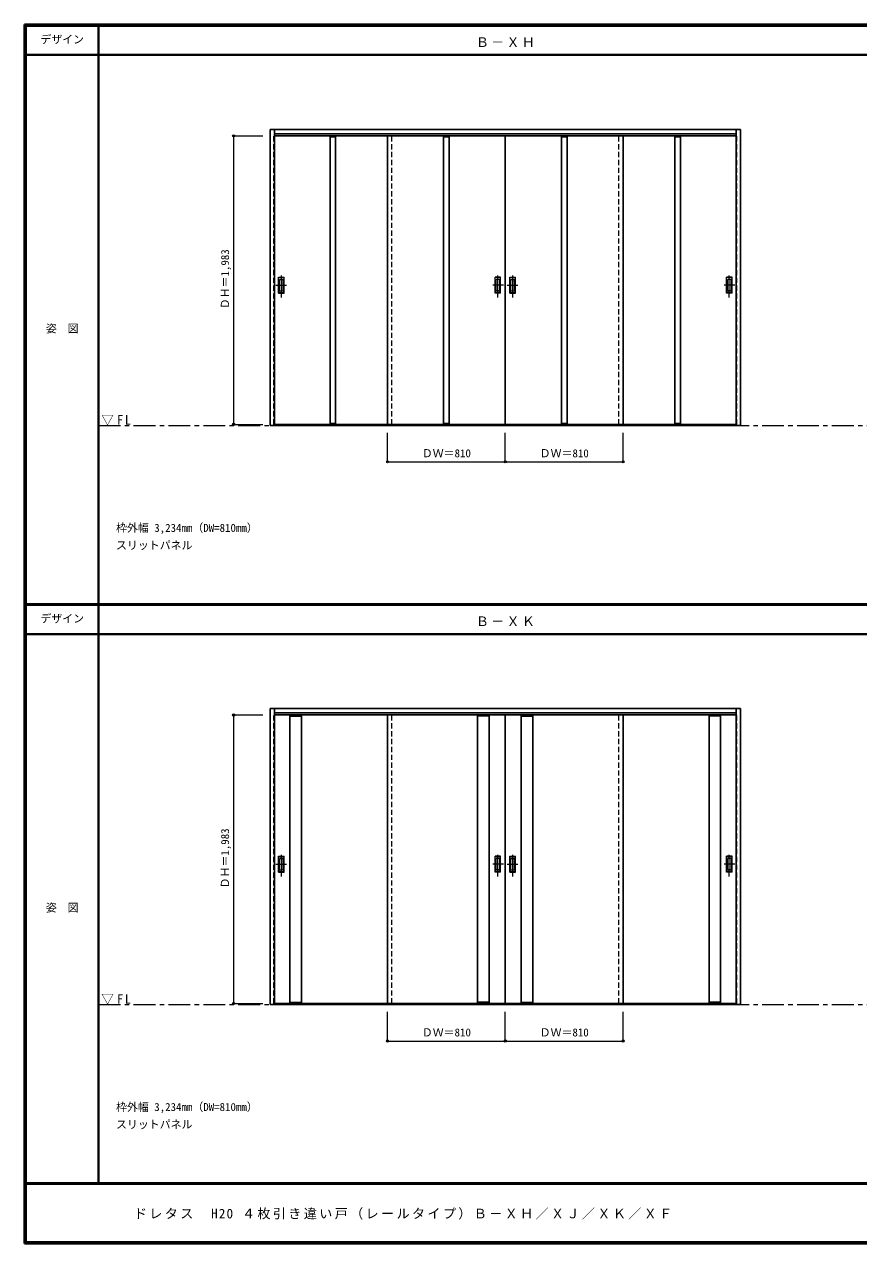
# Model space of a CAD drawing. Units: millimetres, scale not verified. Extents: x -6000 to 5700, y -4307 to 4260.
# Drawn here: x -6000 to -267, y -4205 to 4175 of the extents above; entities that cross this region are included whole.
import ezdxf
from ezdxf.enums import TextEntityAlignment as Align

# ---------------------------------------------------------------- set-up
doc = ezdxf.new("R2010")
doc.units = ezdxf.units.MM
doc.header["$LTSCALE"] = 30
doc.header["$PDMODE"] = 32
doc.header["$PDSIZE"] = 15
doc.linetypes.add('CHAIN1', pattern=[8, 5, -1, 1, -1])
doc.linetypes.add('DASHED1', pattern=[1.8, 1.2, -0.6])
for name, color, linetype, lineweight in [('0-1_通り芯', 7, 'CHAIN1', 18), ('0-2_扉', 3, 'Continuous', 25), ('0-3_仕上げ', 3, 'Continuous', 25), ('0-4_枠', 3, 'Continuous', 25), ('0-6_引手', 7, 'Continuous', 18), ('0-B_寸法', 7, 'Continuous', 9), ('F-1_枠', 6, 'Continuous', 40)]:
    doc.layers.add(name, color=color, linetype=linetype, lineweight=lineweight)
doc.layers.add('0-A_文字', color=7, linetype='Continuous')
doc.layers.add('F-A_文字', color=7, linetype='Continuous')
doc.styles.add('ＭＳ ゴシック', font='')
doc.styles.get('ＭＳ ゴシック').set_extended_font_data('MS Gothic')

msp = doc.modelspace()

# ---------------------------------------------------------------- linework, layer by layer
at = {"layer": '0-1_通り芯'}
for p, q in [((-5490, 1418), (5690, 1418)), ((-5490, -2562.5), (5690, -2562.5))]:
    msp.add_line(p, q, dxfattribs=at)
at = {"layer": '0-2_扉', "color": 4, "linetype": 'DASHED1', "lineweight": 9}
for p, q in [((-4285, 1426), (-4285, 3409)), ((-4282, 3409), (-4285, 3409)), ((-3475, 1426), (-3475, 3409)), ((-1915, 1426), (-1915, 3409)), ((-1108, 3409), (-1105, 3409)), ((-1105, 1426), (-1105, 3409)), ((-4282, 1426), (-4285, 1426)), ((-1105, 1426), (-1108, 1426)), ((-4285, -2554.5), (-4285, -571.5)), ((-4282, -571.5), (-4285, -571.5)), ((-3475, -2554.5), (-3475, -571.5)), ((-1915, -2554.5), (-1915, -571.5)), ((-1108, -571.5), (-1105, -571.5)), ((-1105, -2554.5), (-1105, -571.5)), ((-4282, -2554.5), (-4285, -2554.5)), ((-1108, -2554.5), (-1105, -2554.5))]:
    msp.add_line(p, q, dxfattribs=at)
at = {"layer": '0-2_扉'}
for p, q in [((-3475, 3409), (-4282, 3409)), ((-3899, 1426), (-3899, 3409)), ((-3861, 1426), (-3861, 3409)), ((-3505, 1426), (-3505, 3409)), ((-3505, 3409), (-2695, 3409)), ((-3119, 1426), (-3119, 3409)), ((-3081, 1426), (-3081, 3409)), ((-1885, 3409), (-2695, 3409)), ((-2309, 1426), (-2309, 3409)), ((-2271, 1426), (-2271, 3409)), ((-1915, 3409), (-1108, 3409)), ((-1885, 1426), (-1885, 3409)), ((-1529, 1426), (-1529, 3409)), ((-1491, 1426), (-1491, 3409)), ((-3475, 1426), (-4282, 1426)), ((-3505, 1426), (-2695, 1426)), ((-1915, 1426), (-1108, 1426)), ((-3505, 1418), (-3475, 1418)), ((-1915, 1418), (-1885, 1418)), ((-3475, -571.5), (-4282, -571.5)), ((-3505, -2554.5), (-3505, -571.5)), ((-3505, -571.5), (-2695, -571.5)), ((-1885, -571.5), (-2695, -571.5)), ((-1915, -571.5), (-1108, -571.5)), ((-1885, -2554.5), (-1885, -571.5)), ((-3475, -2554.5), (-4282, -2554.5)), ((-3505, -2554.5), (-2695, -2554.5)), ((-3505, -2562.5), (-3475, -2562.5)), ((-1885, -2554.5), (-2695, -2554.5)), ((-1915, -2554.5), (-1108, -2554.5)), ((-1915, -2562.5), (-1885, -2562.5))]:
    msp.add_line(p, q, dxfattribs=at)
at = {"layer": '0-2_扉', "color": 7, "lineweight": 18}
for p, q in [((-3899, 3401), (-3861, 3401)), ((-3119, 3401), (-3081, 3401)), ((-2309, 3401), (-2271, 3401)), ((-1529, 3401), (-1491, 3401)), ((-3899, 1434), (-3861, 1434)), ((-3119, 1434), (-3081, 1434)), ((-2309, 1434), (-2271, 1434)), ((-1529, 1434), (-1491, 1434))]:
    msp.add_line(p, q, dxfattribs=at)
at = {"layer": '0-2_扉'}
msp.add_lwpolyline([(-1885, 1426), (-2695, 1426), (-2695, 3409)], dxfattribs=at)
at = {"layer": '0-3_仕上げ'}
for p, q in [((-4175, -2554.5), (-4175, -571.5)), ((-4095, -2554.5), (-4095, -571.5)), ((-2885, -2554.5), (-2885, -571.5)), ((-2805, -2554.5), (-2805, -571.5)), ((-2695, -2554.5), (-2695, -571.5)), ((-2585, -2554.5), (-2585, -571.5)), ((-2505, -2554.5), (-2505, -571.5)), ((-1295, -2554.5), (-1295, -571.5)), ((-1215, -2554.5), (-1215, -571.5))]:
    msp.add_line(p, q, dxfattribs=at)
at = {"layer": '0-3_仕上げ', "color": 7, "lineweight": 18}
for p, q in [((-4175, -579.5), (-4095, -579.5)), ((-2805, -579.5), (-2885, -579.5)), ((-2585, -579.5), (-2505, -579.5)), ((-1215, -579.5), (-1295, -579.5)), ((-4175, -2546.5), (-4095, -2546.5)), ((-2805, -2546.5), (-2885, -2546.5)), ((-2585, -2546.5), (-2505, -2546.5)), ((-1215, -2546.5), (-1295, -2546.5))]:
    msp.add_line(p, q, dxfattribs=at)
at = {"layer": '0-4_枠'}
for p, q in [((-4312, 1418), (-4312, 3453)), ((-4312, 3453), (-1078, 3453)), ((-4282, 1418), (-4282, 3453)), ((-1108, 1418), (-1108, 3453)), ((-1078, 1418), (-1078, 3453)), ((-4282, 3423), (-1108, 3423)), ((-4282, 1418), (-4312, 1418)), ((-1108, 1421), (-4282, 1421)), ((-1108, 1418), (-4282, 1418)), ((-1078, 1418), (-1108, 1418)), ((-4312, -2562.5), (-4312, -527.5)), ((-4312, -527.5), (-1078, -527.5)), ((-4282, -2562.5), (-4282, -527.5)), ((-4282, -557.5), (-1108, -557.5)), ((-1108, -2562.5), (-1108, -527.5)), ((-1078, -2562.5), (-1078, -527.5)), ((-4282, -2562.5), (-4312, -2562.5)), ((-1108, -2559.5), (-4282, -2559.5)), ((-1108, -2562.5), (-4282, -2562.5)), ((-1078, -2562.5), (-1108, -2562.5))]:
    msp.add_line(p, q, dxfattribs=at)
at = {"layer": '0-6_引手'}
for p, q in [((-4253, 2438.5), (-4215, 2438.5)), ((-4253, 2328.5), (-4253, 2438.5)), ((-4215, 2328.5), (-4215, 2438.5)), ((-2727, 2438.5), (-2765, 2438.5)), ((-2765, 2328.5), (-2765, 2438.5)), ((-2727, 2328.5), (-2727, 2438.5)), ((-2663, 2438.5), (-2625, 2438.5)), ((-2663, 2328.5), (-2663, 2438.5)), ((-2625, 2328.5), (-2625, 2438.5)), ((-1137, 2438.5), (-1175, 2438.5)), ((-1175, 2328.5), (-1175, 2438.5)), ((-1137, 2328.5), (-1137, 2438.5)), ((-4246.5, 2422.5), (-4221.5, 2422.5)), ((-4246.5, 2344.5), (-4246.5, 2422.5)), ((-4221.5, 2344.5), (-4221.5, 2422.5)), ((-2733.5, 2422.5), (-2758.5, 2422.5)), ((-2758.5, 2344.5), (-2758.5, 2422.5)), ((-2733.5, 2344.5), (-2733.5, 2422.5)), ((-2656.5, 2422.5), (-2631.5, 2422.5)), ((-2656.5, 2344.5), (-2656.5, 2422.5)), ((-2631.5, 2344.5), (-2631.5, 2422.5)), ((-1143.5, 2422.5), (-1168.5, 2422.5)), ((-1168.5, 2344.5), (-1168.5, 2422.5)), ((-1143.5, 2344.5), (-1143.5, 2422.5)), ((-4253, 2328.5), (-4215, 2328.5)), ((-4246.5, 2344.5), (-4221.5, 2344.5)), ((-2727, 2328.5), (-2765, 2328.5)), ((-2733.5, 2344.5), (-2758.5, 2344.5)), ((-2663, 2328.5), (-2625, 2328.5)), ((-2656.5, 2344.5), (-2631.5, 2344.5)), ((-1137, 2328.5), (-1175, 2328.5)), ((-1143.5, 2344.5), (-1168.5, 2344.5)), ((-4246.5, -1636), (-4246.5, -1558)), ((-4246.5, -1558), (-4221.5, -1558)), ((-4221.5, -1636), (-4221.5, -1558)), ((-4215, -1652), (-4215, -1542)), ((-2765, -1652), (-2765, -1542)), ((-2758.5, -1636), (-2758.5, -1558)), ((-2733.5, -1558), (-2758.5, -1558)), ((-2733.5, -1636), (-2733.5, -1558)), ((-2656.5, -1636), (-2656.5, -1558)), ((-2656.5, -1558), (-2631.5, -1558)), ((-2631.5, -1636), (-2631.5, -1558)), ((-2625, -1652), (-2625, -1542)), ((-1175, -1652), (-1175, -1542)), ((-1168.5, -1636), (-1168.5, -1558)), ((-1143.5, -1558), (-1168.5, -1558)), ((-1143.5, -1636), (-1143.5, -1558)), ((-4253, -1652), (-4215, -1652)), ((-4246.5, -1636), (-4221.5, -1636)), ((-2727, -1652), (-2765, -1652)), ((-2733.5, -1636), (-2758.5, -1636)), ((-2663, -1652), (-2625, -1652)), ((-2656.5, -1636), (-2631.5, -1636)), ((-1137, -1652), (-1175, -1652)), ((-1143.5, -1636), (-1168.5, -1636))]:
    msp.add_line(p, q, dxfattribs=at)
at = {"layer": '0-6_引手', "linetype": 'CHAIN1'}
for p, q in [((-4234, 2298.27), (-4234, 2469.12)), ((-2746, 2298.27), (-2746, 2469.12)), ((-2644, 2298.27), (-2644, 2469.12)), ((-1156, 2298.27), (-1156, 2469.12)), ((-4272.07, 2383.5), (-4199.56, 2383.5)), ((-2707.93, 2383.5), (-2780.44, 2383.5)), ((-2682.07, 2383.5), (-2609.56, 2383.5)), ((-1117.93, 2383.5), (-1190.44, 2383.5)), ((-4234, -1682.23), (-4234, -1511.38)), ((-2746, -1682.23), (-2746, -1511.38)), ((-2644, -1682.23), (-2644, -1511.38)), ((-1156, -1682.23), (-1156, -1511.38)), ((-4272.07, -1597), (-4199.56, -1597)), ((-2707.93, -1597), (-2780.44, -1597)), ((-2682.07, -1597), (-2609.56, -1597)), ((-1117.93, -1597), (-1190.44, -1597))]:
    msp.add_line(p, q, dxfattribs=at)
at = {"layer": '0-6_引手', "linetype": 'DASHED1'}
for p, q in [((-4218, 2332.5), (-4218, 2434.5)), ((-2762, 2332.5), (-2762, 2434.5)), ((-2628, 2332.5), (-2628, 2434.5)), ((-1172, 2332.5), (-1172, 2434.5)), ((-4250, 2332.5), (-4218, 2332.5)), ((-2730, 2332.5), (-2762, 2332.5)), ((-2660, 2332.5), (-2628, 2332.5)), ((-1140, 2332.5), (-1172, 2332.5)), ((-4250, -1546), (-4218, -1546)), ((-4250, -1648), (-4250, -1546)), ((-2730, -1546), (-2762, -1546)), ((-2730, -1648), (-2730, -1546)), ((-2660, -1546), (-2628, -1546)), ((-2660, -1648), (-2660, -1546)), ((-1140, -1546), (-1172, -1546)), ((-1140, -1648), (-1140, -1546))]:
    msp.add_line(p, q, dxfattribs=at)
for points in [[(-4250, 2332.5), (-4250, 2434.5), (-4218, 2434.5)], [(-2730, 2332.5), (-2730, 2434.5), (-2762, 2434.5)], [(-2660, 2332.5), (-2660, 2434.5), (-2628, 2434.5)], [(-1140, 2332.5), (-1140, 2434.5), (-1172, 2434.5)], [(-4250, -1648), (-4218, -1648), (-4218, -1546)], [(-2730, -1648), (-2762, -1648), (-2762, -1546)], [(-2660, -1648), (-2628, -1648), (-2628, -1546)], [(-1140, -1648), (-1172, -1648), (-1172, -1546)]]:
    msp.add_lwpolyline(points, dxfattribs=at)
at = {"layer": '0-6_引手'}
for points in [[(-4253, -1652), (-4253, -1542), (-4215, -1542)], [(-2727, -1652), (-2727, -1542), (-2765, -1542)], [(-2663, -1652), (-2663, -1542), (-2625, -1542)], [(-1137, -1652), (-1137, -1542), (-1175, -1542)]]:
    msp.add_lwpolyline(points, dxfattribs=at)
at = {"layer": '0-B_寸法', "color": 4}
for p, q in [((-4562, 3409), (-4362, 3409)), ((-4562, 3409), (-4562, 1426)), ((-4562, 1426), (-4362, 1426)), ((-3505, 1168), (-3505, 1368)), ((-2695, 1168), (-2695, 1368)), ((-1885, 1168), (-1885, 1368)), ((-3505, 1168), (-1885, 1168)), ((-4562, -571.5), (-4562, -2554.5)), ((-4562, -571.5), (-4362, -571.5)), ((-4562, -2554.5), (-4362, -2554.5)), ((-3505, -2812.5), (-3505, -2612.5)), ((-2695, -2812.5), (-2695, -2612.5)), ((-1885, -2812.5), (-1885, -2612.5)), ((-3505, -2812.5), (-1885, -2812.5))]:
    msp.add_line(p, q, dxfattribs=at)
at = {"layer": '0-B_寸法'}
for p in [(-4562, 3409), (-4562, 1426), (-3505, 1168), (-2695, 1168), (-1885, 1168), (-4562, -571.5), (-4562, -2554.5), (-3505, -2812.5), (-2695, -2812.5), (-1885, -2812.5)]:
    msp.add_point(p, dxfattribs=at)
at = {"layer": 'F-1_枠'}
for p, q in [((-6000, 4175), (5700, 4175)), ((-6000, 4175), (-6000, -4205)), ((-6000, 4170), (5700, 4170)), ((-6000, 4165), (5700, 4165)), ((-5995, 4175), (-5995, -4205)), ((-5990, 4175), (-5990, -4205)), ((-5490, 4175), (-5490, -3790)), ((-6000, 3965), (5700, 3965)), ((-6000, 190.5), (5700, 190.5)), ((-6000, 187.5), (5700, 187.5)), ((-6000, 184.5), (5700, 184.5)), ((-6000, -15.5), (5700, -15.5)), ((5700, -3790), (-6000, -3790)), ((5700, -3795), (-6000, -3795)), ((5700, -4195), (-6000, -4195)), ((5700, -4200), (-6000, -4200)), ((5700, -4205), (-6000, -4205))]:
    msp.add_line(p, q, dxfattribs=at)

# ---------------------------------------------------------------- texts
at = {"layer": '0-A_文字', "style": 'ＭＳ ゴシック'}
for s, p in [('枠外幅 3,234mm（DW=810mm）', (-5370, 670.5)), ('スリットパネル', (-5370, 550.5)), ('枠外幅 3,234mm（DW=810mm）', (-5370, -3310)), ('スリットパネル', (-5370, -3430))]:
    msp.add_text(s, height=54.99, dxfattribs=at).set_placement(p, align=Align.BOTTOM_LEFT)
at = {"layer": '0-A_文字', "char_height": 65.98, "attachment_point": 7, "style": 'ＭＳ ゴシック'}
for s, insert in [('\\T1.17;Ｂ－ＸＨ', (-2897.5, 4020)), ('\\T1.26;\\W0.95;▽FL', (-5471.25, 1418)), ('\\T1.17;Ｂ－ＸＫ', (-2897.5, 39.5)), ('\\T1.26;\\W0.95;▽FL', (-5471.25, -2562.5))]:
    msp.add_mtext(s, dxfattribs=dict(at, insert=insert))
at = {"layer": '0-B_寸法', "style": 'ＭＳ ゴシック'}
for p in [(-4577, 2217.25), (-4577, -1763.25)]:
    msp.add_text('ＤＨ＝1,983', height=54.99, rotation=90, dxfattribs=at).set_placement(p, align=Align.BOTTOM_LEFT)
for p in [(-3268.75, 1183), (-2458.75, 1183), (-3268.75, -2797.5), (-2458.75, -2797.5)]:
    msp.add_text('ＤＷ＝810', height=54.99, dxfattribs=at).set_placement(p, align=Align.BOTTOM_LEFT)
at = {"layer": 'F-A_文字', "style": 'ＭＳ ゴシック'}
for s, p in [('デザイン', (-5890, 4027.5)), ('姿\u3000図', (-5852.5, 2040.25)), ('デザイン', (-5890, 47)), ('姿\u3000図', (-5852.5, -1940.25))]:
    msp.add_text(s, height=54.99, dxfattribs=at).set_placement(p, align=Align.BOTTOM_LEFT)
at = {"layer": 'F-A_文字', "insert": (-5247.55, -4040), "char_height": 65.98, "attachment_point": 7, "style": 'ＭＳ ゴシック'}
msp.add_mtext('\\T1.18;ドレタス\u3000H20\\~４枚引き違い戸（レールタイプ）Ｂ－ＸＨ／ＸＪ／ＸＫ／ＸＦ', dxfattribs=at)

doc.saveas('drawing.dxf')
